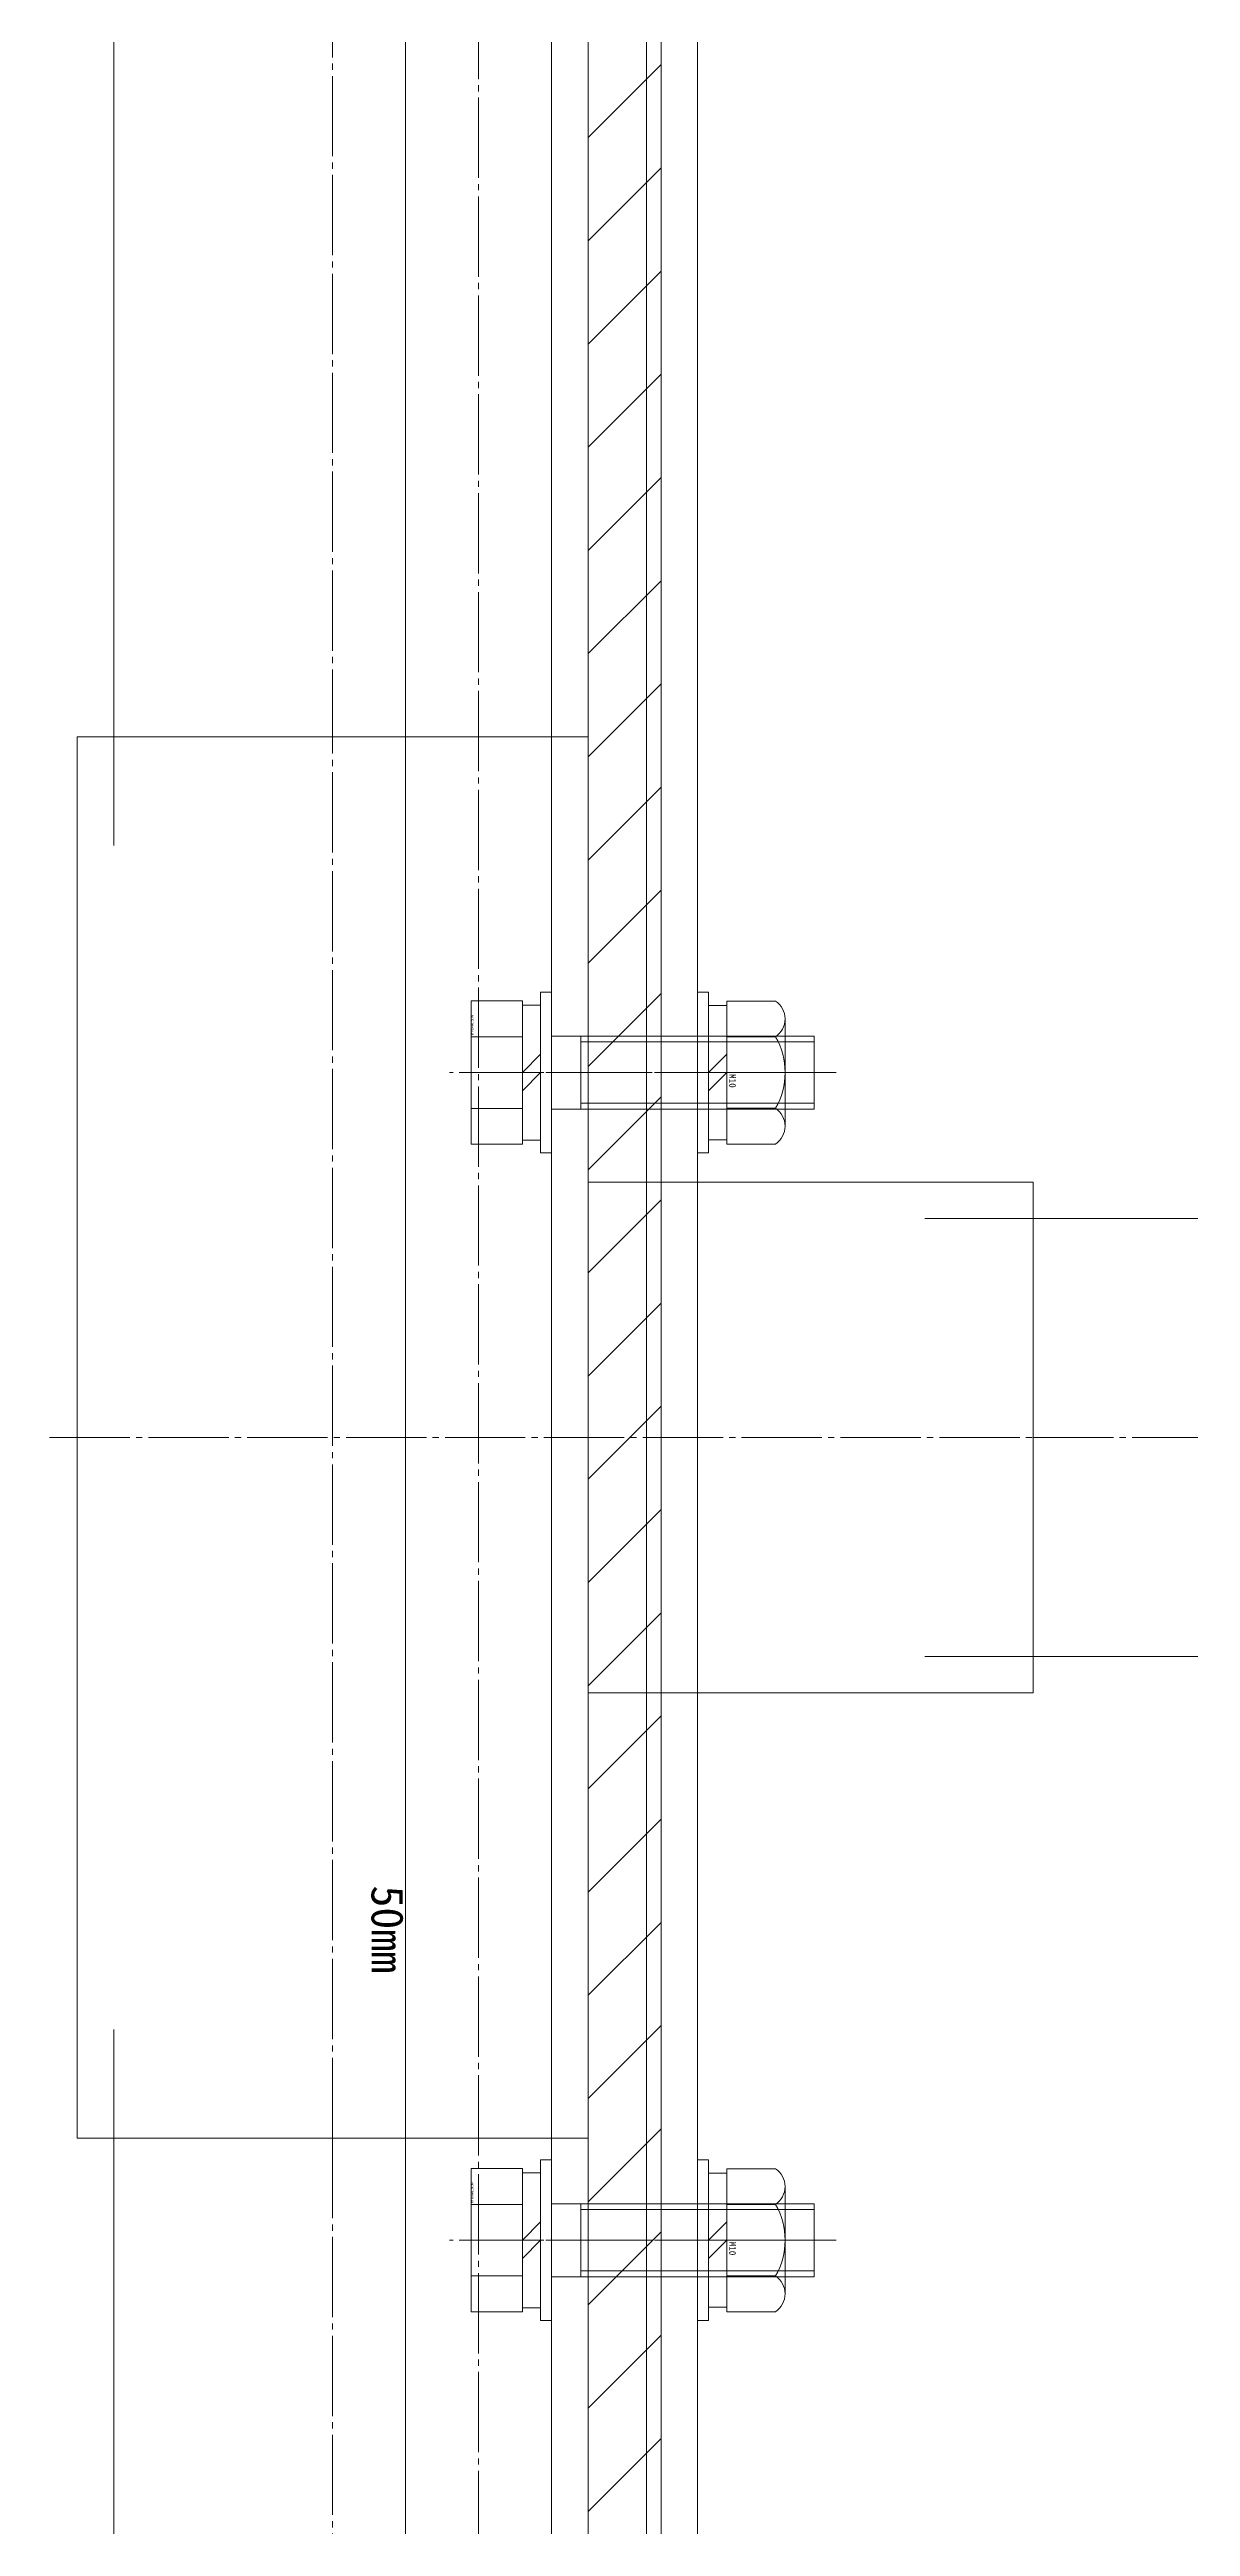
# Model space of a CAD drawing. Units: millimetres at full size. Extents: x -21196 to 21204, y -11807 to 11807.
# Drawn here: x -8258.3 to -8102, y -2149.4 to -1810 of the extents above; entities that cross this region are included whole.
import ezdxf
from ezdxf.enums import TextEntityAlignment as Align

# ---------------------------------------------------------------- set-up
doc = ezdxf.new("R2010")
doc.units = ezdxf.units.MM
doc.header["$LTSCALE"] = 0.5
doc.linetypes.add('USER4', pattern=[27.1, 22, -1.7, 1.7, -1.7])
doc.layers.add('1-0_設備-5(241129配置図菊池追記(立面図).jww)(機器配置図 260128.dwg)', color=7, linetype='Continuous', lineweight=9)
doc.styles.add('ＭＳ ゴシック', font='')
doc.styles.get('ＭＳ ゴシック').set_extended_font_data('MS Gothic')

msp = doc.modelspace()

# ---------------------------------------------------------------- linework, layer by layer
at = {"layer": '1-0_設備-5(241129配置図菊池追記(立面図).jww)(機器配置図 260128.dwg)', "linetype": 'USER4'}
for p, q in [((-8199.5215, -1410.0553), (-8199.5215, -3450.239)), ((-8219.5215, -2096.1471), (-8219.5215, -1904.1471)), ((-8150.5215, -1950.1471), (-8203.5215, -1950.1471)), ((-8178.7114, -1950.1471), (-8195.3206, -1950.1471)), ((-8188.4583, -1950.1471), (-8171.0111, -1950.1471)), ((-8162.7232, -1950.1471), (-8181.2323, -1950.1471)), ((-8157.5215, -1950.1471), (-8169.5215, -1950.1471)), ((-8258.3228, -2000.1471), (-8123.5215, -2000.1471)), ((-8123.5215, -2000.1471), (-8037.0215, -2000.1471)), ((-8219.5215, -2096.1471), (-8219.5215, -2610.1471)), ((-8150.5215, -2110.1471), (-8203.5215, -2110.1471)), ((-8178.7114, -2110.1471), (-8195.3206, -2110.1471)), ((-8188.4583, -2110.1471), (-8171.0111, -2110.1471)), ((-8162.7232, -2110.1471), (-8181.2323, -2110.1471)), ((-8157.5215, -2110.1471), (-8169.5215, -2110.1471))]:
    msp.add_line(p, q, dxfattribs=at)
at = {"layer": '1-0_設備-5(241129配置図菊池追記(立面図).jww)(機器配置図 260128.dwg)'}
for p, q in [((-8176.5215, -3425.1471), (-8176.5215, -1435.1471)), ((-8249.5215, -1556.1471), (-8249.5215, -1904.1471)), ((-8189.5215, -1556.1471), (-8189.5215, -1904.1471)), ((-8174.5215, -1812.0353), (-8184.5215, -1822.0353)), ((-8174.5215, -1826.1774), (-8184.5215, -1836.1774)), ((-8174.5215, -1840.3196), (-8184.5215, -1850.3196)), ((-8174.5215, -1854.4617), (-8184.5215, -1864.4617)), ((-8174.5215, -1868.6039), (-8184.5215, -1878.6039)), ((-8174.5215, -1882.746), (-8184.5215, -1892.746)), ((-8174.5215, -1896.8881), (-8184.5215, -1906.8881)), ((-8249.5215, -1919.0131), (-8249.5215, -1904.1471)), ((-8189.5215, -1919.0131), (-8189.5215, -1904.1471)), ((-8174.5215, -1911.0303), (-8184.5215, -1921.0303)), ((-8174.5215, -1925.1724), (-8184.5215, -1935.1724)), ((-8200.5215, -1959.9621), (-8200.5215, -1940.3322)), ((-8193.5215, -1940.3322), (-8200.5215, -1940.3322)), ((-8193.5215, -1940.3322), (-8193.5215, -1959.9621)), ((-8191.0215, -1940.8971), (-8193.5215, -1940.8971)), ((-8191.0215, -1961.1471), (-8191.0215, -1939.1471)), ((-8189.5215, -1939.1471), (-8191.0215, -1939.1471)), ((-8189.5215, -1961.1471), (-8189.5215, -1939.1471)), ((-8174.5215, -1939.3145), (-8184.5215, -1949.3145)), ((-8168.0215, -1940.9471), (-8165.5215, -1940.9471)), ((-8165.5215, -1940.3471), (-8165.5215, -1959.9471)), ((-8165.5215, -1940.3471), (-8158.8345, -1940.3471)), ((-8157.5215, -1942.7971), (-8157.5215, -1957.4971)), ((-8193.5215, -1945.2397), (-8200.5215, -1945.2397)), ((-8193.5215, -1950.1471), (-8191.0215, -1947.6471)), ((-8153.5215, -1945.1471), (-8189.5215, -1945.1471)), ((-8185.5215, -1955.1471), (-8185.5215, -1945.1471)), ((-8153.5215, -1945.9591), (-8185.5215, -1945.9591)), ((-8168.0215, -1950.1471), (-8165.5215, -1947.6471)), ((-8165.5215, -1945.2471), (-8158.8345, -1945.2471)), ((-8153.5215, -1955.1471), (-8153.5215, -1945.1471)), ((-8191.0215, -1950.1471), (-8193.5215, -1952.6471)), ((-8165.5215, -1950.1471), (-8168.0215, -1952.6471)), ((-8153.5215, -1954.3351), (-8185.5215, -1954.3351)), ((-8174.5215, -1953.4567), (-8184.5215, -1963.4567)), ((-8193.5215, -1955.0546), (-8200.5215, -1955.0546)), ((-8153.5215, -1955.1471), (-8189.5215, -1955.1471)), ((-8158.8345, -1955.0471), (-8165.5215, -1955.0471)), ((-8193.5215, -1959.9621), (-8200.5215, -1959.9621)), ((-8193.5215, -1959.3971), (-8191.0215, -1959.3971)), ((-8191.0215, -1961.1471), (-8189.5215, -1961.1471)), ((-8165.5215, -1959.3471), (-8168.0215, -1959.3471)), ((-8158.8345, -1959.9471), (-8165.5215, -1959.9471)), ((-8123.5215, -2035.1471), (-8123.5215, -1965.1471)), ((-8174.5215, -1967.5988), (-8184.5215, -1977.5988)), ((-8138.3874, -1970.1471), (-8123.5215, -1970.1471)), ((-8123.5215, -1970.1471), (-8037.0215, -1970.1471)), ((-8174.5215, -1981.7409), (-8184.5215, -1991.7409)), ((-8174.5215, -1995.8831), (-8184.5215, -2005.8831)), ((-8174.5215, -2010.0252), (-8184.5215, -2020.0252)), ((-8174.5215, -2024.1673), (-8184.5215, -2034.1673)), ((-8138.3874, -2030.1471), (-8123.5215, -2030.1471)), ((-8123.5215, -2030.1471), (-8037.0215, -2030.1471)), ((-8184.5215, -2035.1471), (-8123.5215, -2035.1471)), ((-8184.5215, -2096.1471), (-8184.5215, -2035.1471)), ((-8174.5215, -2038.3095), (-8184.5215, -2048.3095)), ((-8174.5215, -2052.4516), (-8184.5215, -2062.4516)), ((-8174.5215, -2066.5938), (-8184.5215, -2076.5938)), ((-8249.5215, -2081.2812), (-8249.5215, -2096.1471)), ((-8189.5215, -2081.2812), (-8189.5215, -2096.1471)), ((-8174.5215, -2080.7359), (-8184.5215, -2090.7359)), ((-8254.5215, -2096.1471), (-8184.5215, -2096.1471)), ((-8249.5215, -2096.1471), (-8249.5215, -2610.1471)), ((-8189.5215, -2096.1471), (-8189.5215, -2610.1471)), ((-8174.5215, -2094.878), (-8184.5215, -2104.878)), ((-8200.5215, -2119.9621), (-8200.5215, -2100.3322)), ((-8193.5215, -2100.3322), (-8200.5215, -2100.3322)), ((-8193.5215, -2100.3322), (-8193.5215, -2119.9621)), ((-8191.0215, -2100.8971), (-8193.5215, -2100.8971)), ((-8191.0215, -2121.1471), (-8191.0215, -2099.1471)), ((-8189.5215, -2099.1471), (-8191.0215, -2099.1471)), ((-8189.5215, -2121.1471), (-8189.5215, -2099.1471)), ((-8168.0215, -2100.9471), (-8165.5215, -2100.9471)), ((-8165.5215, -2100.3471), (-8165.5215, -2119.9471)), ((-8165.5215, -2100.3471), (-8158.8345, -2100.3471)), ((-8157.5215, -2102.7971), (-8157.5215, -2117.4971)), ((-8193.5215, -2105.2397), (-8200.5215, -2105.2397)), ((-8193.5215, -2110.1471), (-8191.0215, -2107.6471)), ((-8153.5215, -2105.1471), (-8189.5215, -2105.1471)), ((-8185.5215, -2115.1471), (-8185.5215, -2105.1471)), ((-8153.5215, -2105.9591), (-8185.5215, -2105.9591)), ((-8168.0215, -2110.1471), (-8165.5215, -2107.6471)), ((-8165.5215, -2105.2471), (-8158.8345, -2105.2471)), ((-8153.5215, -2115.1471), (-8153.5215, -2105.1471)), ((-8191.0215, -2110.1471), (-8193.5215, -2112.6471)), ((-8174.5215, -2109.0202), (-8184.5215, -2119.0202)), ((-8165.5215, -2110.1471), (-8168.0215, -2112.6471)), ((-8153.5215, -2114.3351), (-8185.5215, -2114.3351)), ((-8193.5215, -2115.0546), (-8200.5215, -2115.0546)), ((-8153.5215, -2115.1471), (-8189.5215, -2115.1471)), ((-8158.8345, -2115.0471), (-8165.5215, -2115.0471)), ((-8193.5215, -2119.9621), (-8200.5215, -2119.9621)), ((-8193.5215, -2119.3971), (-8191.0215, -2119.3971)), ((-8191.0215, -2121.1471), (-8189.5215, -2121.1471)), ((-8165.5215, -2119.3471), (-8168.0215, -2119.3471)), ((-8158.8345, -2119.9471), (-8165.5215, -2119.9471)), ((-8174.5215, -2123.1623), (-8184.5215, -2133.1623)), ((-8174.5215, -2137.3044), (-8184.5215, -2147.3044))]:
    msp.add_line(p, q, dxfattribs=at)
for points in [[(-8189.5215, -3431.6471), (-8189.5215, -1428.6471), (-8191.0215, -1427.1471), (-8208.0215, -1427.1471), (-8209.5215, -1428.6471), (-8209.5215, -3431.6471), (-8208.0215, -3433.1471), (-8191.0215, -3433.1471)], [(-8189.5215, -3410.1471), (-8189.5215, -1450.1471), (-8184.5215, -1450.1471), (-8184.5215, -3410.1471)], [(-8184.5215, -1450.1471), (-8174.5215, -1450.1471), (-8174.5215, -3410.1471), (-8184.5215, -3410.1471)], [(-8174.5215, -3410.1471), (-8169.5215, -3410.1471), (-8169.5215, -1450.1471), (-8174.5215, -1450.1471)], [(-8168.0215, -1939.1471), (-8168.0215, -1961.1471), (-8169.5215, -1961.1471), (-8169.5215, -1939.1471)], [(-8168.0215, -2099.1471), (-8168.0215, -2121.1471), (-8169.5215, -2121.1471), (-8169.5215, -2099.1471)]]:
    msp.add_lwpolyline(points, close=True, dxfattribs=at)
at = {"layer": '1-0_設備-5(241129配置図菊池追記(立面図).jww)(機器配置図 260128.dwg)', "linetype": 'USER4'}
msp.add_lwpolyline([(-8219.5215, -1445.8973), (-8219.5215, -1556.1471), (-8219.5215, -1904.1471)], dxfattribs=at)
at = {"layer": '1-0_設備-5(241129配置図菊池追記(立面図).jww)(機器配置図 260128.dwg)'}
for points in [[(-8184.5215, -1904.1471), (-8254.5215, -1904.1471), (-8254.5215, -2096.1471)], [(-8123.5215, -1965.1471), (-8184.5215, -1965.1471), (-8184.5215, -1904.1471)]]:
    msp.add_lwpolyline(points, dxfattribs=at)
for centre, radius, start, end in [((-8160.4635, -1942.7971), 2.942, 303.626, 56.374), ((-8167.3215, -1950.1471), 9.8, 330, 30), ((-8160.4635, -1957.4971), 2.942, 303.626, 56.374), ((-8160.4635, -2102.7971), 2.942, 303.626, 56.374), ((-8167.3215, -2110.1471), 9.8, 330, 30), ((-8160.4635, -2117.4971), 2.942, 303.626, 56.374)]:
    msp.add_arc(centre, radius, start, end, dxfattribs=at)

# ---------------------------------------------------------------- texts
at = {"layer": '1-0_設備-5(241129配置図菊池追記(立面図).jww)(機器配置図 260128.dwg)', "style": 'ＭＳ ゴシック'}
for s, height, rotation, p in [('BT-M10x40L,SW,PW', 0.2203, 90, (-8200.1822, -1945.0227)), ('M10', 0.918, 270, (-8165.4583, -1950.3543)), ('50mm', 4.406, 270, (-8215.5195, -2061.5489)), ('BT-M10x40L,SW,PW', 0.2203, 90, (-8200.1822, -2105.0227)), ('M10', 0.918, 270, (-8165.4583, -2110.3543))]:
    msp.add_text(s, height=height, rotation=rotation, dxfattribs=at).set_placement(p, align=Align.BOTTOM_LEFT)

doc.saveas('drawing.dxf')
